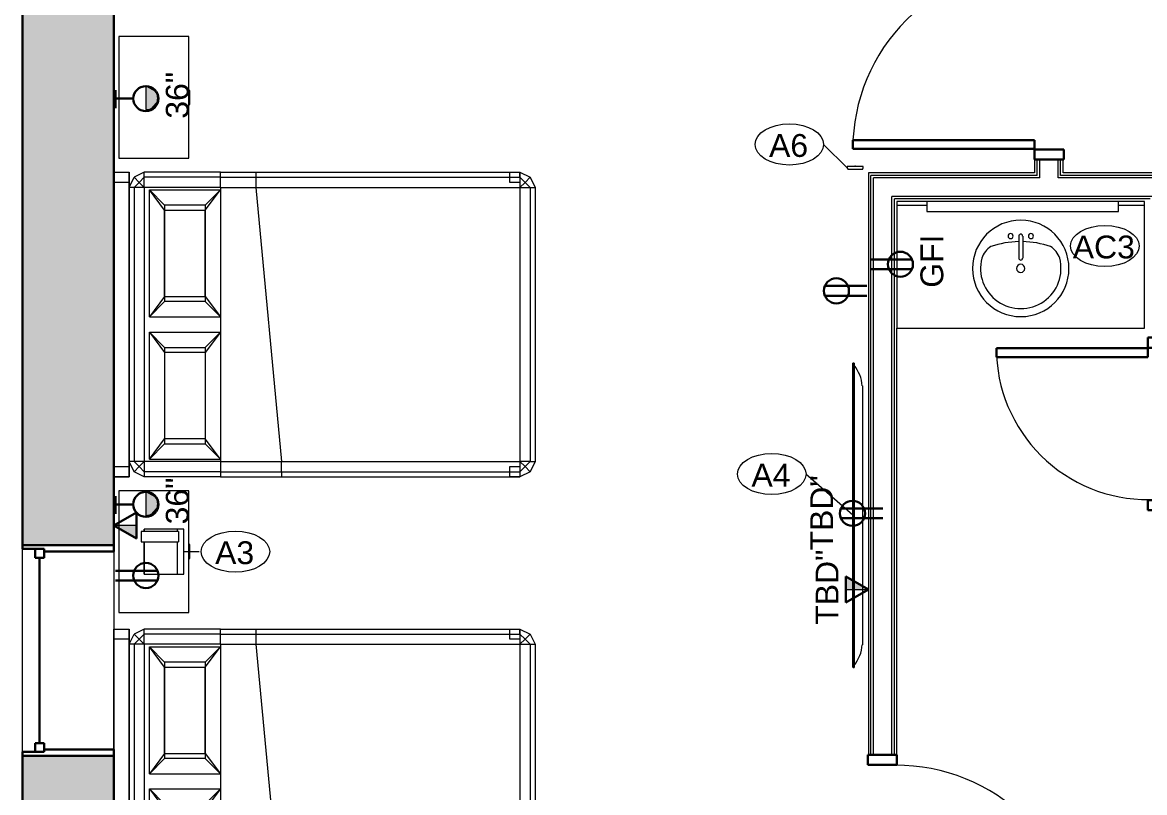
# Model space of a CAD drawing. Header units: inches. Extents: x -4688 to 1542, y -3558 to 978.
# Drawn here: x -1035.1 to -814, y -723.2 to -571.5 of the extents above; entities that cross this region are included whole.
import ezdxf

# ---------------------------------------------------------------- set-up
doc = ezdxf.new("R2010")
doc.units = ezdxf.units.IN
doc.header["$MEASUREMENT"] = 0
for name, color, linetype, lineweight in [('A-ANNO-NOTE', 131, 'Continuous', 40), ('A-DETL-GENF', 92, 'Continuous', 18), ('A-DOOR', 31, 'Continuous', 18), ('A-DOOR-FRAM', 31, 'Continuous', 30), ('A-GLAZ', 151, 'Continuous', 18), ('A-WALL', 113, 'Continuous', 18), ('A-WALL-PATT', 111, 'Continuous', 18), ('G-IMPT', 8, 'Continuous', 9), ('I-FURN', 30, 'Continuous', 9), ('I-WALL', 2, 'Continuous', 18), ('P-SANR-FIXT', 6, 'Continuous', 9), ('Q-CASE', 31, 'Continuous', 9), ('Q-SPCQ', 91, 'Continuous', 9), ('Q-SPCQ-IDEN', 132, 'Continuous', 9)]:
    doc.layers.add(name, color=color, linetype=linetype, lineweight=lineweight)
doc.styles.add('Arial', font='arial.ttf', dxfattribs={"height": 4.5})
doc.styles.add('Swis721 Lt BT', font='swissl.ttf', dxfattribs={"height": 4.5})

# ---------------------------------------------------------------- blocks, each defined once
blk = doc.blocks.new('Double Hung - medium 5ft 3_51_2_-6826450-1st Floor Power _ Signal')
at = {"layer": 'A-GLAZ', "color": 8, "lineweight": 30}
for p, q in [((-20.75, 9), (-20, 9)), ((-20, 4.75), (-20, 9)), ((20, 4.75), (20, 9)), ((20.75, 9), (20, 9)), ((-20, 6.5), (-20, 4.75)), ((-20, 6.5), (-18.25, 6.5)), ((-20, 4.75), (-18.25, 4.75)), ((-20, 4.75), (-19.5, 4.75)), ((-19.5, -9), (-19.5, 4.75)), ((-18.25, 6.5), (-18.25, 4.75)), ((-18.25, 5.625), (18.25, 5.625)), ((18.25, 6.5), (18.25, 4.75)), ((20, 6.5), (18.25, 6.5)), ((20, 4.75), (18.25, 4.75)), ((19.5, 4.75), (20, 4.75)), ((19.5, 4.75), (19.5, -9)), ((20, 6.5), (20, 4.75)), ((-19.5, -9), (-20.75, -9)), ((19.5, -9), (20.75, -9))]:
    blk.add_line(p, q, dxfattribs=at)
blk = doc.blocks.new('Single Flush - D1 3_ X 8_-8250001-1st Floor Power _ Signal')
at = {"layer": 'A-DOOR', "lineweight": 30}
for p, q in [((16.15625, -2.8125), (17.90625, -2.8125)), ((16.15625, -38.625), (16.15625, -2.8125)), ((17.90625, -2.8125), (17.90625, -38.625)), ((17.90625, -38.625), (16.15625, -38.625))]:
    blk.add_line(p, q, dxfattribs=at)
at = {"layer": 'A-DOOR', "lineweight": 9}
blk.add_arc((17.90625, -2.8125), 35.8125, 179.5, 270, dxfattribs=at)
at = {"layer": 'A-DOOR-FRAM'}
for p, q in [((-20, 2.9375), (-20, -2.8125)), ((-20, 2.9375), (-18, 2.9375)), ((-18, 2.9375), (-18, -2.8125)), ((18.000004, 2.9375), (18.000004, -2.8125)), ((18.000004, 2.9375), (20.000004, 2.9375)), ((20.000004, 2.9375), (20.000004, -2.8125)), ((-20, -2.8125), (-18, -2.8125)), ((18.000004, -2.8125), (20.000004, -2.8125))]:
    blk.add_line(p, q, dxfattribs=at)
blk = doc.blocks.new('Single Flush - D2 3_ X 8_-8252890-1st Floor Power _ Signal')
at = {"layer": 'A-DOOR', "lineweight": 30}
for p, q in [((16.15625, 38.625), (16.15625, 2.8125)), ((17.90625, 38.625), (16.15625, 38.625)), ((17.90625, 2.8125), (17.90625, 38.625)), ((16.15625, 2.8125), (17.90625, 2.8125))]:
    blk.add_line(p, q, dxfattribs=at)
at = {"layer": 'A-DOOR', "lineweight": 9}
blk.add_arc((17.90625, 2.8125), 35.8125, 90, 180.5, dxfattribs=at)
at = {"layer": 'A-DOOR-FRAM'}
for p, q in [((-20, -2.9375), (-20, 2.8125)), ((-20, 2.8125), (-18, 2.8125)), ((-18, -2.9375), (-18, 2.8125)), ((18.000004, -2.9375), (18.000004, 2.8125)), ((18.000004, 2.8125), (20.000004, 2.8125)), ((20.000004, -2.9375), (20.000004, 2.8125)), ((-20, -2.9375), (-18, -2.9375)), ((18.000004, -2.9375), (20.000004, -2.9375))]:
    blk.add_line(p, q, dxfattribs=at)
blk = doc.blocks.new('Bed_762 - 12ZBED04_dwg-V23-1st Floor Power _ Signal')
at = {"layer": 'G-IMPT'}
for p, q in [((0, 60), (0, 0)), ((0, 60), (3, 60)), ((0, 0), (0, 60)), ((0, 60), (3, 60)), ((0, 60), (3, 60)), ((0, 60), (3, 60)), ((3, 60), (3, 0)), ((3, 57), (3, 60)), ((3, 60), (3, 58)), ((3, 60), (3, 58)), ((3, 60), (3, 0)), ((6, 60), (4, 59)), ((6, 60), (4, 59)), ((21, 60), (6, 60)), ((21, 60), (6, 60)), ((6, 59), (6, 60)), ((21, 60), (28, 60)), ((21, 60), (28, 60)), ((21, 59), (21, 60)), ((28, 60), (80, 60)), ((28, 60), (80, 60)), ((28, 60), (28, 59)), ((78, 58), (78, 60)), ((78, 58), (78, 60)), ((78, 60), (80, 60)), ((78, 60), (80, 60)), ((80, 60), (82, 59)), ((80, 60), (82, 59)), ((80, 59), (80, 60)), ((80, 60), (80, 58)), ((80, 60), (80, 58)), ((3, 58), (0, 58)), ((3, 58), (0, 58)), ((3, 57), (4, 59)), ((3, 57), (4, 59)), ((5, 58), (4, 59)), ((4, 57), (5, 58)), ((6, 59), (5, 58)), ((6, 57), (5, 58)), ((6, 57), (6, 59)), ((21, 59), (6, 59)), ((21, 57), (21, 59)), ((21, 59), (28, 59)), ((28, 59), (28, 57)), ((28, 59), (80, 59)), ((80, 58), (78, 58)), ((80, 58), (78, 58)), ((80, 59), (80, 57)), ((80, 59), (81, 58)), ((80, 57), (81, 58)), ((81, 58), (82, 59)), ((81, 58), (82, 57)), ((82, 59), (83, 57)), ((82, 59), (83, 57)), ((3, 57), (3, 3)), ((3, 57), (3, 3)), ((4, 57), (3, 57)), ((3, 3), (3, 57)), ((6, 57), (4, 57)), ((4, 57), (4, 3)), ((21, 57), (6, 57)), ((6, 57), (6, 3)), ((7, 31.5), (7, 56.5)), ((7, 56.5), (21, 56.5)), ((7, 56.5), (10, 53.5)), ((10, 52.5), (7, 56.5)), ((21, 56.5), (18, 53.5)), ((18, 52.5), (21, 56.5)), ((21, 57), (21, 56.5)), ((21, 57), (28, 57)), ((21, 56.5), (21, 31.5)), ((21, 56.5), (21, 31.5)), ((28, 57), (33, 3)), ((28, 57), (80, 57)), ((80, 57), (82, 57)), ((80, 57), (80, 3)), ((82, 57), (83, 57)), ((82, 57), (82, 3)), ((83, 57), (83, 3)), ((83, 57), (83, 3)), ((18, 53.5), (10, 53.5)), ((10, 53.5), (10, 52.5)), ((18, 53.5), (18, 52.5)), ((10, 52.5), (10, 35.5)), ((10, 35.5), (10, 52.5)), ((10, 52.5), (18, 52.5)), ((18, 52.5), (18, 35.5)), ((18, 35.5), (18, 52.5)), ((10, 35.5), (7, 31.5)), ((10, 35.5), (10, 34.5)), ((10, 35.5), (18, 35.5)), ((18, 35.5), (18, 34.5)), ((18, 35.5), (21, 31.5)), ((7, 31.5), (10, 34.5)), ((18, 34.5), (10, 34.5)), ((21, 31.5), (18, 34.5)), ((7, 31.5), (21, 31.5)), ((21, 31.5), (21, 28.5)), ((7, 3.5), (7, 28.5)), ((7, 28.5), (21, 28.5)), ((10, 25.5), (7, 28.5)), ((7, 28.5), (10, 24.5)), ((18, 25.5), (21, 28.5)), ((21, 28.5), (18, 24.5)), ((21, 28.5), (21, 3.5)), ((21, 28.5), (21, 3.5)), ((10, 25.5), (10, 24.5)), ((10, 25.5), (18, 25.5)), ((10, 24.5), (10, 7.5)), ((18, 24.5), (10, 24.5)), ((10, 24.5), (10, 7.5)), ((18, 25.5), (18, 24.5)), ((18, 24.5), (18, 7.5)), ((18, 24.5), (18, 7.5)), ((7, 3.5), (10, 7.5)), ((10, 7.5), (10, 6.5)), ((18, 7.5), (10, 7.5)), ((18, 7.5), (18, 6.5)), ((21, 3.5), (18, 7.5)), ((10, 6.5), (7, 3.5)), ((10, 6.5), (18, 6.5)), ((21, 3.5), (18, 6.5)), ((4, 1), (3, 3)), ((4, 1), (3, 3)), ((4, 3), (3, 3)), ((3, 0), (3, 3)), ((6, 3), (4, 3)), ((5, 2), (4, 3)), ((6, 3), (5, 2)), ((21, 3), (6, 3)), ((6, 3), (6, 1)), ((7, 3.5), (21, 3.5)), ((21, 3.5), (21, 3)), ((21, 3), (21, 1)), ((21, 3), (33, 3)), ((33, 1), (33, 3)), ((33, 3), (80, 3)), ((82, 3), (80, 3)), ((80, 3), (81, 2)), ((80, 3), (80, 1)), ((82, 3), (81, 2)), ((83, 3), (82, 1)), ((83, 3), (82, 1)), ((82, 3), (83, 3)), ((0, 2), (3, 2)), ((0, 2), (3, 2)), ((3, 0), (0, 0)), ((3, 2), (3, 0)), ((3, 2), (3, 0)), ((5, 2), (4, 1)), ((6, 0), (4, 1)), ((6, 0), (4, 1)), ((6, 1), (5, 2)), ((21, 1), (6, 1)), ((6, 1), (6, 0)), ((21, 0), (6, 0)), ((21, 1), (21, 0)), ((21, 1), (33, 1)), ((21, 0), (33, 0)), ((33, 1), (33, 0)), ((33, 1), (80, 1)), ((33, 0), (80, 0)), ((78, 0), (78, 2)), ((78, 0), (78, 2)), ((78, 2), (80, 2)), ((78, 2), (80, 2)), ((81, 2), (80, 1)), ((80, 2), (80, 0)), ((80, 2), (80, 0)), ((82, 1), (80, 0)), ((82, 1), (80, 0)), ((80, 1), (80, 0)), ((81, 2), (82, 1)), ((0, 0), (3, 0)), ((3, 0), (0, 0)), ((3, 0), (0, 0)), ((21, 0), (6, 0)), ((21, 0), (33, 0)), ((33, 0), (80, 0)), ((80, 0), (78, 0)), ((80, 0), (78, 0))]:
    blk.add_line(p, q, dxfattribs=at)
blk = doc.blocks.new('Bed_762 - Bed_762-V24-1st Floor Power _ Signal')
blk.add_blockref('Bed_762 - 12ZBED04_dwg-V23-1st Floor Power _ Signal', (0, 0))
blk = doc.blocks.new('Bed_762 - 12ZBED04_dwg-6546853-1st Floor Power _ Signal')
at = {"layer": 'G-IMPT'}
for p, q in [((0, 60), (0, 0)), ((0, 60), (3, 60)), ((0, 58), (0, 60)), ((0, 58), (0, 60)), ((0, 0), (0, 60)), ((0, 0), (0, 60)), ((0, 60), (3, 60)), ((0, 60), (3, 60)), ((0, 60), (3, 60)), ((3, 60), (3, 0)), ((3, 60), (3, 58)), ((3, 60), (3, 58)), ((3, 57), (3, 60)), ((3, 60), (3, 0)), ((6, 60), (4, 59)), ((6, 60), (4, 59)), ((21, 60), (6, 60)), ((21, 60), (6, 60)), ((6, 59), (6, 60)), ((21, 60), (28, 60)), ((21, 60), (28, 60)), ((21, 59), (21, 60)), ((28, 60), (80, 60)), ((28, 60), (80, 60)), ((28, 60), (28, 59)), ((78, 58), (78, 60)), ((78, 58), (78, 60)), ((78, 60), (80, 60)), ((78, 60), (80, 60)), ((80, 60), (82, 59)), ((80, 60), (82, 59)), ((80, 59), (80, 60)), ((80, 60), (80, 58)), ((80, 60), (80, 58)), ((3, 58), (0, 58)), ((3, 58), (0, 58)), ((3, 57), (4, 59)), ((3, 57), (4, 59)), ((5, 58), (4, 59)), ((4, 57), (5, 58)), ((6, 59), (5, 58)), ((6, 57), (5, 58)), ((6, 57), (6, 59)), ((21, 59), (6, 59)), ((21, 57), (21, 59)), ((21, 59), (28, 59)), ((28, 59), (28, 57)), ((28, 59), (80, 59)), ((80, 58), (78, 58)), ((80, 58), (78, 58)), ((80, 59), (80, 57)), ((80, 59), (81, 58)), ((80, 57), (81, 58)), ((81, 58), (82, 59)), ((81, 58), (82, 57)), ((82, 59), (83, 57)), ((82, 59), (83, 57)), ((3, 57), (3, 3)), ((3, 57), (3, 3)), ((4, 57), (3, 57)), ((3, 3), (3, 57)), ((6, 57), (4, 57)), ((4, 57), (4, 3)), ((21, 57), (6, 57)), ((6, 57), (6, 3)), ((7, 31.5), (7, 56.5)), ((7, 56.5), (21, 56.5)), ((7, 56.5), (10, 53.5)), ((10, 52.5), (7, 56.5)), ((21, 56.5), (18, 53.5)), ((18, 52.5), (21, 56.5)), ((21, 57), (21, 56.5)), ((21, 57), (28, 57)), ((21, 56.5), (21, 31.5)), ((21, 56.5), (21, 31.5)), ((28, 57), (33, 3)), ((28, 57), (80, 57)), ((80, 57), (82, 57)), ((80, 57), (80, 3)), ((82, 57), (83, 57)), ((82, 57), (82, 3)), ((83, 57), (83, 3)), ((83, 57), (83, 3)), ((10, 53.5), (10, 52.5)), ((18, 53.5), (10, 53.5)), ((18, 53.5), (18, 52.5)), ((10, 52.5), (10, 35.5)), ((10, 35.5), (10, 52.5)), ((10, 52.5), (18, 52.5)), ((18, 52.5), (18, 35.5)), ((18, 35.5), (18, 52.5)), ((10, 35.5), (7, 31.5)), ((10, 35.5), (10, 34.5)), ((10, 35.5), (18, 35.5)), ((18, 35.5), (18, 34.5)), ((18, 35.5), (21, 31.5)), ((7, 31.5), (10, 34.5)), ((18, 34.5), (10, 34.5)), ((21, 31.5), (18, 34.5)), ((7, 31.5), (21, 31.5)), ((21, 31.5), (21, 28.5)), ((7, 3.5), (7, 28.5)), ((7, 28.5), (21, 28.5)), ((10, 25.5), (7, 28.5)), ((7, 28.5), (10, 24.5)), ((18, 25.5), (21, 28.5)), ((21, 28.5), (18, 24.5)), ((21, 28.5), (21, 3.5)), ((21, 28.5), (21, 3.5)), ((10, 25.5), (18, 25.5)), ((10, 25.5), (10, 24.5)), ((10, 24.5), (10, 7.5)), ((18, 24.5), (10, 24.5)), ((10, 24.5), (10, 7.5)), ((18, 25.5), (18, 24.5)), ((18, 24.5), (18, 7.5)), ((18, 24.5), (18, 7.5)), ((7, 3.5), (10, 7.5)), ((10, 7.5), (10, 6.5)), ((18, 7.5), (10, 7.5)), ((18, 7.5), (18, 6.5)), ((21, 3.5), (18, 7.5)), ((10, 6.5), (7, 3.5)), ((10, 6.5), (18, 6.5)), ((21, 3.5), (18, 6.5)), ((4, 1), (3, 3)), ((4, 1), (3, 3)), ((4, 3), (3, 3)), ((3, 0), (3, 3)), ((6, 3), (4, 3)), ((5, 2), (4, 3)), ((6, 3), (5, 2)), ((21, 3), (6, 3)), ((6, 3), (6, 1)), ((7, 3.5), (21, 3.5)), ((21, 3.5), (21, 3)), ((21, 3), (21, 1)), ((21, 3), (33, 3)), ((33, 1), (33, 3)), ((33, 3), (80, 3)), ((82, 3), (80, 3)), ((80, 3), (81, 2)), ((80, 3), (80, 1)), ((82, 3), (81, 2)), ((83, 3), (82, 1)), ((83, 3), (82, 1)), ((82, 3), (83, 3)), ((0, 0), (0, 2)), ((0, 0), (0, 2)), ((0, 2), (3, 2)), ((0, 2), (3, 2)), ((0, 0), (3, 0)), ((3, 0), (0, 0)), ((3, 2), (3, 0)), ((3, 2), (3, 0)), ((5, 2), (4, 1)), ((6, 0), (4, 1)), ((6, 0), (4, 1)), ((6, 1), (5, 2)), ((21, 1), (6, 1)), ((6, 1), (6, 0)), ((21, 0), (6, 0)), ((21, 1), (21, 0)), ((21, 1), (33, 1)), ((21, 0), (33, 0)), ((33, 1), (33, 0)), ((33, 1), (80, 1)), ((33, 0), (80, 0)), ((78, 0), (78, 2)), ((78, 0), (78, 2)), ((78, 2), (80, 2)), ((78, 2), (80, 2)), ((81, 2), (80, 1)), ((80, 2), (80, 0)), ((80, 2), (80, 0)), ((82, 1), (80, 0)), ((82, 1), (80, 0)), ((80, 1), (80, 0)), ((81, 2), (82, 1)), ((3, 0), (0, 0)), ((3, 0), (0, 0)), ((21, 0), (6, 0)), ((21, 0), (33, 0)), ((33, 0), (80, 0)), ((80, 0), (78, 0)), ((80, 0), (78, 0))]:
    blk.add_line(p, q, dxfattribs=at)
blk = doc.blocks.new('Bed_762 - Bed_762-6546859-1st Floor Power _ Signal')
blk.add_blockref('Bed_762 - 12ZBED04_dwg-6546853-1st Floor Power _ Signal', (0, 0))
blk = doc.blocks.new('Bed_Side_Table_5122 - T-4-6544423-1st Floor Power _ Signal')
at = {"layer": 'I-FURN'}
for p, q in [((12, 3.99), (-12, 3.99)), ((-12, 3.99), (-12, -9.79)), ((12, -9.79), (12, 3.99)), ((-12, -9.79), (-1.38, -9.79)), ((-1.38, -9.79), (-1.38, -10)), ((-1.38, -9.79), (1.38, -9.79)), ((-1.38, -10), (1.38, -10)), ((1.38, -10), (1.38, -9.79)), ((1.38, -9.79), (12, -9.79))]:
    blk.add_line(p, q, dxfattribs=at)
blk = doc.blocks.new('Single Flush - D2 2_6_ X 8_-8253025-1st Floor Power _ Signal')
at = {"layer": 'A-DOOR', "lineweight": 30}
for p, q in [((13.15625, 32.625), (13.15625, 2.8125)), ((14.90625, 32.625), (13.15625, 32.625)), ((14.90625, 2.8125), (14.90625, 32.625)), ((13.15625, 2.8125), (14.90625, 2.8125))]:
    blk.add_line(p, q, dxfattribs=at)
at = {"layer": 'A-DOOR', "lineweight": 9}
blk.add_arc((14.90625, 2.8125), 29.8125, 90, 180.5, dxfattribs=at)
at = {"layer": 'A-DOOR-FRAM'}
for p, q in [((-17, -2.9375), (-17, 2.8125)), ((-17, 2.8125), (-15, 2.8125)), ((-15, -2.9375), (-15, 2.8125)), ((15.000004, -2.9375), (15.000004, 2.8125)), ((15.000004, 2.8125), (17.000004, 2.8125)), ((17.000004, -2.9375), (17.000004, 2.8125)), ((-17, -2.9375), (-15, -2.9375)), ((15.000004, -2.9375), (17.000004, -2.9375))]:
    blk.add_line(p, q, dxfattribs=at)
blk = doc.blocks.new('C-Counter Top - ADJ HEIGHT-V58-1st Floor Power _ Signal')
at = {"layer": 'Q-CASE'}
for p, q in [((-41.39, 0), (-47.26, 0)), ((-47.26, 0), (-47.26, -0.75)), ((1.51, 0), (-3.63, 0)), ((1.51, -0.75), (1.51, 0)), ((-47.26, -0.75), (-47.26, -25)), ((-47.26, -0.75), (-41.39, -0.75)), ((-3.63, -0.75), (1.51, -0.75)), ((1.51, -25), (1.51, -0.75)), ((-47.26, -25), (1.51, -25))]:
    blk.add_line(p, q, dxfattribs=at)
blk = doc.blocks.new('Sink Vanity-Round - 19_ x 19_-6996918-1st Floor Power _ Signal')
at = {"layer": 'P-SANR-FIXT'}
for p, q in [((3.43, -9.73), (3.43, -5.36)), ((4.18, -9.73), (4.18, -5.36))]:
    blk.add_line(p, q, dxfattribs=at)
for centre, radius, start, end in [((3.81, -3.35), 9.5, 90, 270), ((3.81, -3.35), 7.93, 345.3071, 194.6929), ((3.81, -3.35), 9.5, 270, 90), ((3.81, -3.35), 0.812, 0, 180), ((3.81, -3.35), 0.812, 180, 0), ((0.05, -4.11), 4.12, 197.8096, 239.2073), ((3.81, -5.36), 0.375, 0, 180), ((7.56, -4.11), 4.12, 300.7927, 342.1904), ((3.81, 9.17), 17.81, 250.7914, 268.7933), ((3.81, 9.17), 17.81, 271.2067, 289.2086), ((1.81, -9.73), 0.5, 0, 180), ((1.81, -9.73), 0.5, 180, 0), ((3.81, -9.73), 0.375, 180, 0), ((5.81, -9.73), 0.5, 0, 180), ((5.81, -9.73), 0.5, 180, 0)]:
    blk.add_arc(centre, radius, start, end, dxfattribs=at)
blk = doc.blocks.new('HVAC_Other_LK-Systems_Room-Thermostat-S1-Dti-24V-NO - Room Thermostat S1 Dti 24V NO-6786672-1st Floor Power _ Signal')
at = {"layer": 'A-DETL-GENF', "lineweight": 9}
for p, q in [((-1.55, 0.12), (-1.55, -0.05)), ((-1.48, 0.12), (-1.55, 0.12)), ((-1.48, 0.12), (-1.55, 0.12)), ((-1.55, 0.12), (-1.55, -0.23)), ((-1.48, 0.28), (-1.48, 0.12)), ((1.48, 0.28), (-1.48, 0.28)), ((1.48, 0.28), (-1.48, 0.28)), ((-1.48, 0.28), (-1.48, 0.12)), ((1.48, 0.12), (1.48, 0.28)), ((1.48, 0.12), (1.48, 0.28)), ((1.55, 0.12), (1.48, 0.12)), ((1.55, 0.12), (1.48, 0.12)), ((1.55, -0.23), (1.55, 0.12)), ((1.55, -0.23), (1.55, 0.12)), ((-1.55, -0.05), (-1.55, -0.23)), ((-1.55, -0.23), (-0.76, -0.25)), ((-1.55, -0.23), (-0.76, -0.25)), ((-0.76, -0.25), (0, -0.26)), ((-0.76, -0.25), (-0.06, -0.26)), ((-0.06, -0.26), (-0.06, -0.3)), ((-0.06, -0.3), (0.06, -0.3)), ((-0.06, -0.3), (0.06, -0.3)), ((0, -0.26), (0.76, -0.25)), ((0.06, -0.26), (0.76, -0.25)), ((0.06, -0.3), (0.06, -0.26)), ((0.06, -0.3), (0.06, -0.26)), ((0.76, -0.25), (1.55, -0.23)), ((0.76, -0.25), (1.55, -0.23))]:
    blk.add_line(p, q, dxfattribs=at)
blk = doc.blocks.new('Mirror31 - Mirror-7338446-1st Floor Power _ Signal')
at = {"layer": 'Q-SPCQ'}
for p, q in [((-969.85, -1010.91), (-1007.61, -1010.91)), ((-1007.61, -1010.91), (-1007.61, -1012.91)), ((-969.85, -1012.91), (-969.85, -1010.91)), ((-1007.61, -1012.91), (-969.85, -1012.91))]:
    blk.add_line(p, q, dxfattribs=at)
blk = doc.blocks.new('Speaker_Phone_6931 - Phone-6780614-1st Floor Power _ Signal')
at = {"layer": 'Q-SPCQ'}
for p, q in [((-7.79, 12.24), (-14.18, 12.24)), ((-14.18, 12.24), (-14.18, 4.45)), ((-14.18, 12.24), (-7.79, 12.24)), ((-14.18, 12.24), (-14.18, 4.45)), ((-5.77, 12.85), (-7.79, 12.85)), ((-7.79, 12.85), (-7.79, 12.24)), ((-5.77, 12.85), (-7.79, 12.85)), ((-7.79, 12.85), (-7.79, 5.69)), ((-5.79, 12.24), (-5.3, 12.24)), ((-5.77, 12.24), (-5.77, 12.85)), ((-5.77, 5.69), (-5.77, 12.85)), ((-5.3, 12.24), (-5.77, 12.24)), ((-5.3, 4.45), (-5.3, 12.24)), ((-5.3, 4.45), (-5.3, 12.24)), ((-14.18, 5.69), (-7.79, 5.69)), ((-14.18, 4.45), (-5.3, 4.45)), ((-14.18, 4.45), (-5.3, 4.45)), ((-7.79, 6.51), (-7.79, 5.51)), ((-5.79, 5.51), (-7.79, 5.51)), ((-5.79, 5.51), (-5.79, 6.51)), ((-5.79, 5.69), (-5.3, 5.69))]:
    blk.add_line(p, q, dxfattribs=at)
blk = doc.blocks.new('A-Flat_Screen_TV - OLED 65B6P 65_-4747238-1st Floor Power _ Signal')
at = {"layer": 'Q-SPCQ'}
for p, q in [((-30, 0.19), (30, 0.19)), ((-30, 0.19), (-30, 0)), ((30, 0), (-30, 0)), ((-29.94, 0), (-29.94, -0.06)), ((-25.5, 1.81), (25.5, 1.81)), ((29.94, -0.06), (29.94, 0)), ((30, 0), (30, 0.19)), ((29.94, -0.06), (-29.94, -0.06))]:
    blk.add_line(p, q, dxfattribs=at)
for centre, start, end in [((-24.9, -5.58), 94.6372, 128.9656), ((24.9, -5.58), 51.0344, 85.3628)]:
    blk.add_arc(centre, 7.41, start, end, dxfattribs=at)
blk = doc.blocks.new('Appliance_Specialty Equipment Tag - Standard-3515593-1st Floor Power _ Signal')
at = {"layer": 'Q-SPCQ-IDEN'}
blk.add_ellipse((-0.0499, 0.0037), major_axis=(-0.1406, 0), ratio=0.600473, dxfattribs=at)

msp = doc.modelspace()

# ---------------------------------------------------------------- hatches: boundary and pattern name
at = {"layer": 'A-ANNO-NOTE', "lineweight": 9}
for points in [[(-1010.67, -588.64), (-1010.67, -584.14), (-1010.75, -584.14)], [(-1010.67, -588.64), (-1010.75, -584.14), (-1010.75, -588.63)], [(-1009.67, -584.36), (-1010.04, -584.22), (-1010.67, -584.14)], [(-1010.04, -584.22), (-1010.28, -584.17), (-1010.67, -584.14)], [(-1008.74, -585.21), (-1009.67, -584.36), (-1010.67, -584.14)], [(-1008.47, -586.9), (-1008.74, -585.21), (-1010.67, -584.14)], [(-1010.67, -588.64), (-1009.89, -588.5), (-1010.67, -584.14)], [(-1009.89, -588.5), (-1008.47, -586.9), (-1010.67, -584.14)], [(-1009.15, -584.72), (-1009.21, -584.67), (-1009.67, -584.36)], [(-1008.74, -585.21), (-1009.15, -584.72), (-1009.67, -584.36)], [(-1008.74, -585.21), (-1008.78, -585.14), (-1009.15, -584.72)], [(-1008.49, -585.79), (-1008.54, -585.64), (-1008.74, -585.21)], [(-1008.54, -585.64), (-1008.6, -585.49), (-1008.74, -585.21)], [(-1008.43, -586.11), (-1008.49, -585.79), (-1008.74, -585.21)], [(-1008.47, -586.9), (-1008.43, -586.11), (-1008.74, -585.21)], [(-1009.89, -588.5), (-1008.74, -587.56), (-1008.47, -586.9)], [(-1009.89, -588.5), (-1009.15, -588.05), (-1008.74, -587.56)], [(-1009.15, -588.05), (-1009.03, -587.94), (-1008.78, -587.63)], [(-1008.74, -587.56), (-1008.51, -587.05), (-1008.47, -586.9)], [(-1008.74, -587.56), (-1008.6, -587.28), (-1008.51, -587.05)], [(-1008.47, -586.9), (-1008.41, -586.27), (-1008.43, -586.11)], [(-1008.47, -586.9), (-1008.41, -586.5), (-1008.41, -586.27)], [(-1010.67, -588.64), (-1010.28, -588.6), (-1009.89, -588.5)], [(-1010.28, -588.6), (-1010.2, -588.59), (-1009.89, -588.5)], [(-1009.89, -588.5), (-1009.67, -588.41), (-1009.21, -588.1)], [(-1009.67, -588.41), (-1009.46, -588.29), (-1009.21, -588.1)], [(-1010.75, -668.57), (-1010.67, -664.07), (-1010.75, -664.07)], [(-1010.67, -668.57), (-1010.67, -664.07), (-1010.75, -668.57)], [(-1009.67, -664.3), (-1010.04, -664.15), (-1010.67, -664.07)], [(-1010.04, -664.15), (-1010.28, -664.1), (-1010.67, -664.07)], [(-1008.74, -665.14), (-1009.67, -664.3), (-1010.67, -664.07)], [(-1008.47, -666.83), (-1008.74, -665.14), (-1010.67, -664.07)], [(-1010.67, -668.57), (-1009.89, -668.43), (-1010.67, -664.07)], [(-1009.89, -668.43), (-1008.47, -666.83), (-1010.67, -664.07)], [(-1009.15, -664.65), (-1009.21, -664.6), (-1009.67, -664.3)], [(-1008.74, -665.14), (-1009.15, -664.65), (-1009.67, -664.3)], [(-1008.74, -665.14), (-1008.78, -665.08), (-1009.15, -664.65)], [(-1008.49, -665.73), (-1008.54, -665.57), (-1008.74, -665.14)], [(-1008.54, -665.57), (-1008.6, -665.43), (-1008.74, -665.14)], [(-1008.43, -666.04), (-1008.49, -665.73), (-1008.74, -665.14)], [(-1008.47, -666.83), (-1008.43, -666.04), (-1008.74, -665.14)], [(-1009.89, -668.43), (-1008.74, -667.49), (-1008.47, -666.83)], [(-1008.74, -667.49), (-1008.51, -666.98), (-1008.47, -666.83)], [(-1008.74, -667.49), (-1008.6, -667.21), (-1008.51, -666.98)], [(-1008.47, -666.83), (-1008.41, -666.2), (-1008.43, -666.04)], [(-1008.47, -666.83), (-1008.41, -666.44), (-1008.41, -666.2)], [(-1010.67, -668.57), (-1010.28, -668.53), (-1009.89, -668.43)], [(-1010.28, -668.53), (-1010.2, -668.52), (-1009.89, -668.43)], [(-1009.89, -668.43), (-1009.15, -667.98), (-1008.74, -667.49)], [(-1009.89, -668.43), (-1009.67, -668.34), (-1009.21, -668.03)], [(-1009.67, -668.34), (-1009.46, -668.22), (-1009.21, -668.03)], [(-1009.15, -667.98), (-1009.03, -667.87), (-1008.78, -667.56)], [(-1012.6, -673.14), (-1012.6, -670.56), (-1017.06, -670.56)], [(-872.9, -683.19), (-868.44, -683.19), (-872.9, -680.61)]]:
    msp.add_hatch(color=256, dxfattribs=at).paths.add_polyline_path(points, flags=0)
at = {"layer": 'A-WALL-PATT', "lineweight": 9}
h = msp.add_hatch(color=7, dxfattribs=at)
h.paths.add_polyline_path([(-1035.06, -1284.19), (-1017.06, -1284.19), (-1017.06, -1208.44), (-1020.69, -1208.44), (-1020.69, -1196.94), (-1017.06, -1196.94), (-1017.06, -1161.23), (-1035.06, -1161.23), (-1035.06, -1214.07)], flags=0)
h.paths.add_polyline_path([(-1017.06, -1119.73), (-1017.07, -1019.33), (-1017.08, -1006.8), (-1017.06, -1006.8), (-1017.06, -1003.94), (-1035.06, -1003.94), (-1035.06, -1119.73)], flags=0)
h.paths.add_polyline_path([(-1017.06, -962.44), (-1017.06, -859.94), (-1035.06, -859.94), (-1035.06, -962.44)], flags=0)
h.paths.add_polyline_path([(-1017.06, -818.44), (-1017.06, -715.94), (-1035.06, -715.94), (-1035.06, -818.44)], flags=0)
h.paths.add_polyline_path([(-1017.06, -674.44), (-1017.06, -567.94), (-1035.06, -567.94), (-1035.06, -674.44)], flags=0)
h.paths.add_polyline_path([(-1035.06, -534.44), (-1017.06, -534.44), (-1017.06, -425.69), (-1035.06, -425.69), (-1035.06, -532.49)], flags=0)
h.paths.add_polyline_path([(-1017.06, -388.69), (-1017.06, -275.19), (-1035.06, -275.19), (-1035.06, -388.69)], flags=0)
h.paths.add_polyline_path([(-1017.06, -239.19), (-1017.06, -119.5), (-1035.06, -119.5), (-1035.06, -239.19)], flags=0)
h.paths.add_polyline_path([(-1035.06, -83.5), (-1017.06, -83.5), (-1017.06, 16.25), (-1035.06, 16.25), (-1035.06, -45.64)], flags=0)

# ---------------------------------------------------------------- linework, layer by layer
at = {"layer": 'A-ANNO-NOTE', "lineweight": 30}
for p, q in [((-1016.74, -584.83), (-1016.74, -588.34)), ((-1016.74, -586.47), (-1013.23, -586.47)), ((-868.11, -618.14), (-859.85, -618.14)), ((-868.11, -620.06), (-859.85, -620.06)), ((-868.76, -623.38), (-877.03, -623.38)), ((-868.76, -625.3), (-877.03, -625.3)), ((-1016.74, -664.77), (-1016.74, -668.27)), ((-1016.74, -666.4), (-1013.23, -666.4)), ((-865.59, -667.22), (-873.86, -667.22)), ((-1017.06, -670.56), (-1012.6, -667.98)), ((-1012.6, -667.98), (-1012.6, -673.14)), ((-865.59, -669.14), (-873.86, -669.14)), ((-1017.06, -670.56), (-1012.6, -673.14)), ((-1016.74, -679.48), (-1008.47, -679.48)), ((-868.44, -683.19), (-872.9, -680.61)), ((-872.9, -685.76), (-872.9, -680.61)), ((-1016.74, -681.39), (-1008.47, -681.39)), ((-868.44, -683.19), (-872.9, -685.76))]:
    msp.add_line(p, q, dxfattribs=at)
at = {"layer": 'A-ANNO-NOTE', "lineweight": 9}
for p, q in [((-1010.75, -584.14), (-1010.75, -588.63)), ((-1010.75, -664.07), (-1010.75, -668.57)), ((-1017.06, -670.56), (-1012.6, -673.14)), ((-1012.6, -670.56), (-1017.06, -670.56)), ((-1012.6, -673.14), (-1012.6, -670.56)), ((-868.44, -683.19), (-872.9, -680.61)), ((-872.9, -680.61), (-872.9, -683.19)), ((-872.9, -683.19), (-868.44, -683.19))]:
    msp.add_line(p, q, dxfattribs=at)
at = {"layer": 'A-ANNO-NOTE', "lineweight": 30}
for centre, radius in [((-1010.75, -586.47), 2.47), ((-862.13, -619.1), 2.47), ((-874.74, -624.34), 2.47), ((-1010.75, -666.4), 2.47), ((-871.57, -668.18), 2.47), ((-1010.75, -680.43), 2.48)]:
    msp.add_circle(centre, radius, dxfattribs=at)
at = {"layer": 'A-ANNO-NOTE', "lineweight": 9}
for centre in [(-1010.66, -586.39), (-1010.66, -666.32)]:
    msp.add_arc(centre, 2.25, 267.6427, 92.3573, dxfattribs=at)
at = {"layer": 'A-WALL', "color": 8, "lineweight": 30}
for p, q in [((-1035.06, -567.94), (-1035.06, -674.44)), ((-1017.06, -674.44), (-1017.06, -567.94)), ((-1035.06, -674.44), (-1017.06, -674.44)), ((-1035.06, -715.94), (-1035.06, -818.44)), ((-1017.06, -715.94), (-1035.06, -715.94)), ((-1017.06, -783.93), (-1017.06, -715.94))]:
    msp.add_line(p, q, dxfattribs=at)
at = {"layer": 'A-WALL'}
for p, q in [((-835.2, -601.59), (-835.2, -598.47)), ((-834.7, -602.09), (-834.7, -598.47)), ((-831.08, -602.09), (-831.08, -598.47)), ((-830.58, -601.59), (-830.58, -598.47)), ((-835.2, -601.59), (-867.94, -601.59)), ((-867.94, -715.72), (-867.94, -601.59)), ((-834.7, -602.09), (-867.44, -602.09)), ((-867.44, -715.72), (-867.44, -602.09)), ((-772.04, -602.09), (-831.08, -602.09)), ((-772.04, -601.59), (-830.58, -601.59)), ((-812.42, -605.72), (-863.81, -605.72)), ((-863.81, -715.72), (-863.81, -605.72)), ((-812.92, -606.22), (-863.31, -606.22)), ((-863.31, -715.72), (-863.31, -606.22))]:
    msp.add_line(p, q, dxfattribs=at)
at = {"layer": 'A-WALL', "lineweight": 9}
for p, q in [((-1035.06, -715.94), (-1035.06, -674.44)), ((-1017.06, -674.44), (-1017.06, -715.94))]:
    msp.add_line(p, q, dxfattribs=at)
at = {"layer": 'I-WALL'}
for p, q in [((-835.7, -598.47), (-835.7, -601.09)), ((-830.08, -598.47), (-835.7, -598.47)), ((-830.08, -601.09), (-830.08, -598.47)), ((-835.7, -601.09), (-868.44, -601.09)), ((-868.44, -601.09), (-868.44, -715.72)), ((-772.04, -601.09), (-830.08, -601.09)), ((-862.81, -715.72), (-862.81, -631.72)), ((-868.44, -715.72), (-862.81, -715.72))]:
    msp.add_line(p, q, dxfattribs=at)
at = {"layer": 'Q-SPCQ-IDEN'}
for p, q in [((-872.6, -600.08), (-877.25, -595.5)), ((-871.5, -668.56), (-880.73, -660.43)), ((-1003.28, -675.72), (-1000.28, -675.72))]:
    msp.add_line(p, q, dxfattribs=at)

# ---------------------------------------------------------------- block references
at = {"layer": 'A-DOOR'}
for name, p, rotation in [('Single Flush - D1 3_ X 8_-8250001-1st Floor Power _ Signal', (-832.89, -578.47), 269.9999999999999), ('Single Flush - D2 2_6_ X 8_-8253025-1st Floor Power _ Signal', (-810.61, -650.56), 89.99999999999986), ('Single Flush - D2 3_ X 8_-8252890-1st Floor Power _ Signal', (-865.62, -735.72), 270.0000000000012)]:
    msp.add_blockref(name, p, dxfattribs=dict(at, rotation=rotation))
at = {"layer": 'A-GLAZ', "rotation": 89.99999999999991}
msp.add_blockref('Double Hung - medium 5ft 3_51_2_-6826450-1st Floor Power _ Signal', (-1026.06, -695.19), dxfattribs=at)
at = {"layer": 'I-FURN', "rotation": 90.00000000000017}
for p in [(-1012.06, -586.22), (-1012.06, -675.72)]:
    msp.add_blockref('Bed_Side_Table_5122 - T-4-6544423-1st Floor Power _ Signal', p, dxfattribs=at)
at = {"layer": 'I-FURN'}
for name, p in [('Bed_762 - Bed_762-V24-1st Floor Power _ Signal', (-1017.06, -660.97)), ('Bed_762 - Bed_762-6546859-1st Floor Power _ Signal', (-1017.06, -750.97))]:
    msp.add_blockref(name, p, dxfattribs=at)
at = {"layer": 'P-SANR-FIXT', "rotation": 180}
msp.add_blockref('Sink Vanity-Round - 19_ x 19_-6996918-1st Floor Power _ Signal', (-834.62, -623.27), dxfattribs=at)
at = {"layer": 'Q-CASE'}
msp.add_blockref('C-Counter Top - ADJ HEIGHT-V58-1st Floor Power _ Signal', (-815.55, -606.72), dxfattribs=at)
at = {"layer": 'Q-SPCQ'}
for name, p, rotation in [('HVAC_Other_LK-Systems_Room-Thermostat-S1-Dti-24V-NO - Room Thermostat S1 Dti 24V NO-6786672-1st Floor Power _ Signal', (-871.04, -600.09), 180), ('A-Flat_Screen_TV - OLED 65B6P 65_-4747238-1st Floor Power _ Signal', (-871.44, -668.56), 269.9999999999997), ('Speaker_Phone_6931 - Phone-6780614-1st Floor Power _ Signal', (-998.82, -665.98), 89.99999999999984)]:
    msp.add_blockref(name, p, dxfattribs=dict(at, rotation=rotation))
msp.add_blockref('Mirror31 - Mirror-7338446-1st Floor Power _ Signal', (150.67, 404.19), dxfattribs=at)
at = {"layer": 'Q-SPCQ-IDEN', "xscale": 47.99999999999997, "yscale": 47.99999999999997, "zscale": 47.99999999999997}
for p in [(-881.61, -595.68), (-819.47, -615.68), (-885.08, -660.61), (-990.72, -675.9)]:
    msp.add_blockref('Appliance_Specialty Equipment Tag - Standard-3515593-1st Floor Power _ Signal', p, dxfattribs=at)

# ---------------------------------------------------------------- texts
at = {"layer": 'A-ANNO-NOTE', "lineweight": 9, "char_height": 4.5, "attachment_point": 1, "rotation": 90, "style": 'Swis721 Lt BT'}
for s, insert, width in [('36"', (-1006.82, -590.42), 10.302), ('GFI', (-858.19, -623.73), 11.9685), ('36"', (-1006.82, -670.35), 10.302), ('TBD"', (-879.89, -675.49), 16.665), ('TBD"', (-878.83, -690.12), 16.665)]:
    msp.add_mtext(s, dxfattribs=dict(at, insert=insert, width=width))
at = {"layer": 'Q-SPCQ-IDEN', "char_height": 4.5, "attachment_point": 1, "style": 'Arial'}
for s, insert, width in [('A6', (-888, -593.45), 9.393), ('AC3', (-828.18, -613.45), 14.9985), ('A4', (-891.47, -658.39), 9.393), ('A3', (-997.11, -673.68), 9.393)]:
    msp.add_mtext(s, dxfattribs=dict(at, insert=insert, width=width))

doc.saveas('drawing.dxf')
